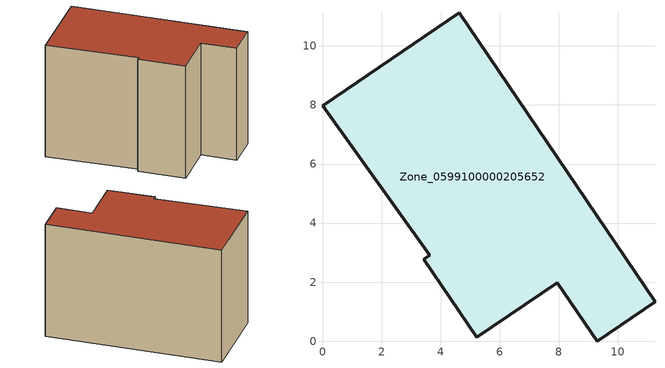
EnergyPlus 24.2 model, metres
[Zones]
Zone_0599100000205652
 floor ground (C_G): 11.26,1.33 9.3,0 7.95,1.98 5.23,0.13 3.43,2.77 3.64,2.91 0,7.97 4.64,11.12 z0
 wall outside (C_F): 5.23,0.13 7.95,1.98 9.3,0 11.26,1.33 4.64,11.12 0,7.97 3.64,2.91 3.43,2.77 5.23,0.13 z0:8.1
 roof outside (C_R): 11.26,1.33 4.64,11.12 0,7.97 3.64,2.91 3.43,2.77 5.23,0.13 7.95,1.98 9.3,0 z8.1
[BUILDING]
Pand.0599100000205652: North Axis=0; Terrain=City; Loads Convergence Tolerance Value=0.04; Temperature Convergence Tolerance Value=0.4; Solar Distribution=FullExterior; Maximum Number of Warmup Days=25; Minimum Number of Warmup Days=1
[Site:Location]
Rotterdam.The.Hague.AP_ZH_NLD Design_Conditions: Latitude=51.96; Longitude=4.45; Time Zone=1; Elevation=-4.5
[SITE:GROUNDTEMPERATURE:BUILDINGSURFACE]
18, 18, 18, 18, 18, 18, 18, 18, 18, 18, 18, 18
[MATERIAL] Thermal Absorptance=0.9; Solar Absorptance=0.7; Visible Absorptance=0.7
Name | Roughness | Thickness | Conductivity | Density | Specific Heat
G.TI.1975-1991 | MediumSmooth | 0.15 | 0.288461 | 540 | 1210
F.TI.1975-1991 | Rough | 0.3 | 0.230769 | 1920 | 840
R.TI.1975-1991 | MediumRough | 0.2 | 0.153846 | 1500 | 1000
[CONSTRUCTION]
C_G: G.TI.1975-1991
C_F: F.TI.1975-1991
C_R: R.TI.1975-1991
[ZONE]
Zone_0599100000205652: Type=1; Multiplier=1; Ceiling Height=Autocalculate; Volume=Autocalculate; Floor Area=autocalculate; Part of Total Floor Area=Yes
[ZONEINFILTRATION:DESIGNFLOWRATE]
Infil_Zone_0599100000205652: Zone or ZoneList or Space or SpaceList=Zone_0599100000205652; Schedule=AlwaysOn; Design Flow Rate Calculation Method=Flow/Area; Flow Rate per Floor Area=0.003; Constant Term Coefficient=1; Temperature Term Coefficient=0; Velocity Term Coefficient=0; Velocity Squared Term Coefficient=0
[HVACTEMPLATE:ZONE:IDEALLOADSAIRSYSTEM]
Zone_0599100000205652: Maximum Heating Supply Air Temperature=50; Minimum Cooling Supply Air Temperature=13; Maximum Heating Supply Air Humidity Ratio=0.0156; Minimum Cooling Supply Air Humidity Ratio=0.0077; Heating Limit=NoLimit; Cooling Limit=NoLimit; Dehumidification Control Type=ConstantSensibleHeatRatio; Cooling Sensible Heat Ratio=0.7; Dehumidification Setpoint=60; Humidification Control Type=None; Humidification Setpoint=30; Outdoor Air Method=None; Outdoor Air Flow Rate per Person=0.00944; Outdoor Air Flow Rate per Zone Floor Area=0; Outdoor Air Flow Rate per Zone=0; Demand Controlled Ventilation Type=None; Outdoor Air Economizer Type=NoEconomizer; Heat Recovery Type=None; Sensible Heat Recovery Effectiveness=0.7; Latent Heat Recovery Effectiveness=0.65
[ZONECONTROL:THERMOSTAT]
ThermostatControl_Zone_0599100000205652: Zone or ZoneList=Zone_0599100000205652; Control Type Schedule=DualSetpointControlType; Control 1=Thermostat_Zone_0599100000205652; Temperature Difference Between Cutout And Setpoint=0
[THERMOSTATSETPOINT:DUALSETPOINT]
Thermostat_Zone_0599100000205652: Heating Setpoint Temperature Schedule=HeatingSetpoint_Zone_0599100000205652; Cooling Setpoint Temperature Schedule=CoolingSetpoint_Zone_0599100000205652
[SCHEDULE:COMPACT]
HeatingSetpoint_Zone_0599100000205652: Through: 12/31, For: AllDays, Until: 24:00, 21
CoolingSetpoint_Zone_0599100000205652: Through: 12/31, For: AllDays, Until: 24:00, 24
DualSetpointControlType: Through: 12/31, For: AllDays, Until: 24:00, 4
AlwaysOn: Through: 12/31, For: AllDays, Until: 24:00, 1
